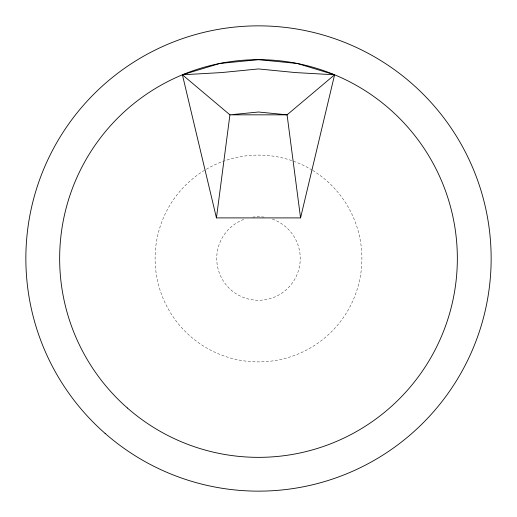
<?xml version="1.0" encoding="UTF-8"?>
<svg xmlns="http://www.w3.org/2000/svg" width="517" height="517" viewBox="0 0 517 517"><rect width="100%" height="100%" fill="white"/><g stroke="black" fill="none" stroke-linecap="round" stroke-linejoin="round"><path stroke-width="0.39" stroke-dasharray="2.58 1.94" d="M312.669 170.423A103.4 103.4 0 0 1 336.748 326.091A103.4 103.4 0 0 1 179.237 324.902A103.4 103.4 0 0 1 205.669 169.615M206.341 169.221A103.4 103.4 0 0 1 312.003 170.015M272.394 219.124A41.761 41.761 0 0 1 292.079 283.329A41.761 41.761 0 0 1 224.921 283.329A41.761 41.761 0 0 1 244.606 219.124M252.554 217.166A41.761 41.761 0 0 1 264.445 217.166"/><path stroke-width="0.78" d="M216.442 217.903L229.923 114.832L182.404 74.791L219.706 63.475L258.5 59.655L297.294 63.475L334.596 74.791L300.558 217.903L216.442 217.903L182.404 74.791L221.515 72.574L258.5 68.935L295.485 72.574L334.596 74.791L287.077 114.832L229.923 114.832L258.5 112.015L287.077 114.832L300.558 217.903M105.106 433.414A232.65 232.65 0 0 0 486.678 303.886A232.65 232.65 0 0 0 183.716 38.2A232.65 232.65 0 0 0 105.106 433.414M127.389 408.003A198.845 198.845 0 0 0 453.525 297.294A198.845 198.845 0 0 0 194.586 70.209A198.845 198.845 0 0 0 127.389 408.003"/></g></svg>
